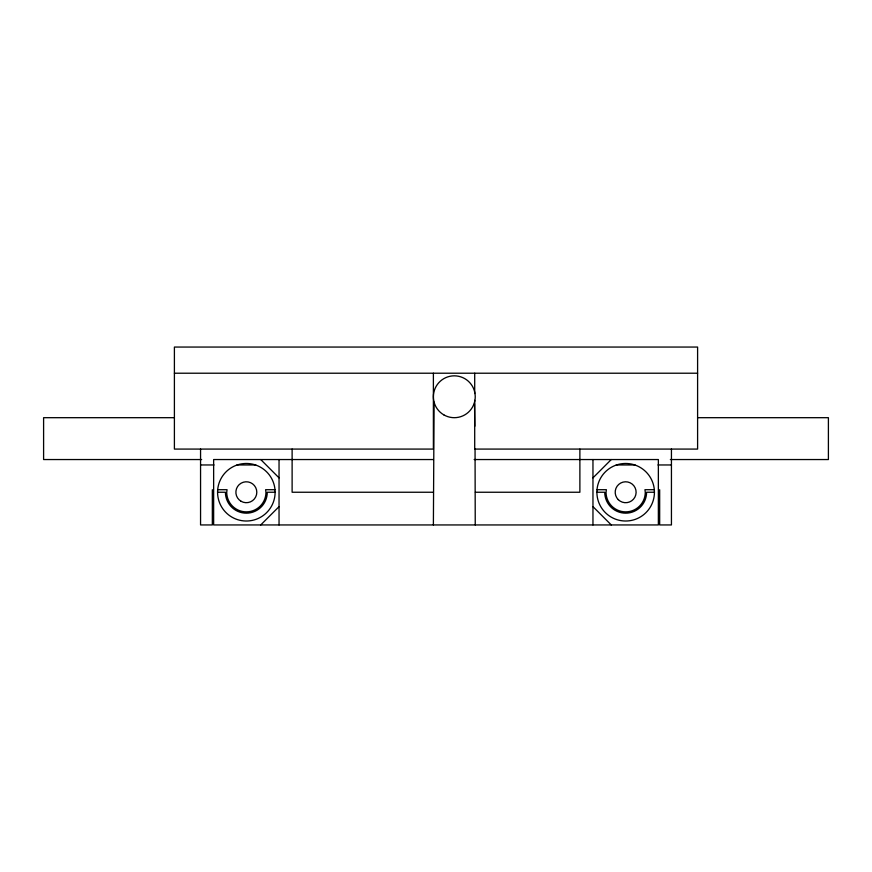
<?xml version="1.0" encoding="UTF-8"?>
<svg xmlns="http://www.w3.org/2000/svg" width="872" height="872" viewBox="0 0 872 872"><rect width="100%" height="100%" fill="white"/><g stroke="black" fill="none" stroke-linecap="round" stroke-linejoin="round"><path stroke-width="1.31" d="M434.093 402.177L433.384 524.944M260.728 524.944L279.04 506.632M592.96 477.856L611.272 459.544M174.4 373.216L697.6 373.216M174.4 417.688L43.6 417.688L43.6 459.544L201.65 459.544M697.6 417.688L828.4 417.688L828.4 459.544L670.35 459.544M433.275 459.544L213.64 459.544L213.64 524.944L658.36 524.944L658.36 459.544L474.15 459.544M200.56 464.961L214.022 464.961M236.912 464.961L255.769 464.961M616.232 464.961L635.089 464.961M657.979 464.961L671.44 464.961M217.684 489.704L227.058 489.704L226.72 492.244A19.62 19.62 0 0 0 246.34 511.864A19.62 19.62 0 0 0 265.96 492.244L265.622 489.704L274.996 489.704M597.004 489.704L606.378 489.704L606.04 492.244A19.62 19.62 0 0 0 625.66 511.864A19.62 19.62 0 0 0 645.28 492.244L644.942 489.704L654.316 489.704M217.564 492.244L225.412 492.244A20.928 20.928 0 0 0 246.34 513.172A20.928 20.928 0 0 0 267.268 492.244L275.116 492.244A28.776 28.776 0 0 1 231.952 517.161A28.776 28.776 0 0 1 231.952 467.327A28.776 28.776 0 0 1 275.116 492.244M433.384 492.244L292.12 492.244L292.12 449.08M475.36 492.244L579.88 492.244L579.88 449.08M596.884 492.244L604.732 492.244A20.928 20.928 0 0 0 625.66 513.172A20.928 20.928 0 0 0 646.588 492.244L654.436 492.244A28.776 28.776 0 0 1 611.272 517.161A28.776 28.776 0 0 1 611.272 467.327A28.776 28.776 0 0 1 654.436 492.244M592.96 506.632L611.272 524.944M260.728 459.544L279.04 477.856M474.542 403.507L474.804 426.223M475.055 448.927L475.24 524.944M671.44 449.08L671.44 524.944L659.668 524.944L659.668 489.704M592.96 459.544L592.96 524.944M474.706 373.216L474.706 393.534M474.706 400.313L474.706 449.08L697.6 449.08L697.6 347.056L174.4 347.056L174.4 449.08L433.384 449.08L433.384 373.216M279.04 459.544L279.04 524.944M212.332 489.704L212.332 524.944L200.56 524.944L200.56 449.08M443.848 414.887A20.928 20.928 0 0 0 475.24 396.76A20.928 20.928 0 0 0 443.848 378.633A20.928 20.928 0 0 0 443.848 414.887M618.259 499.645A10.464 10.464 0 0 0 635.764 494.947A10.464 10.464 0 0 0 622.957 482.14A10.464 10.464 0 0 0 618.259 499.645M241.108 501.302A10.464 10.464 0 0 0 256.804 492.244A10.464 10.464 0 0 0 241.108 483.186A10.464 10.464 0 0 0 241.108 501.302"/></g></svg>
